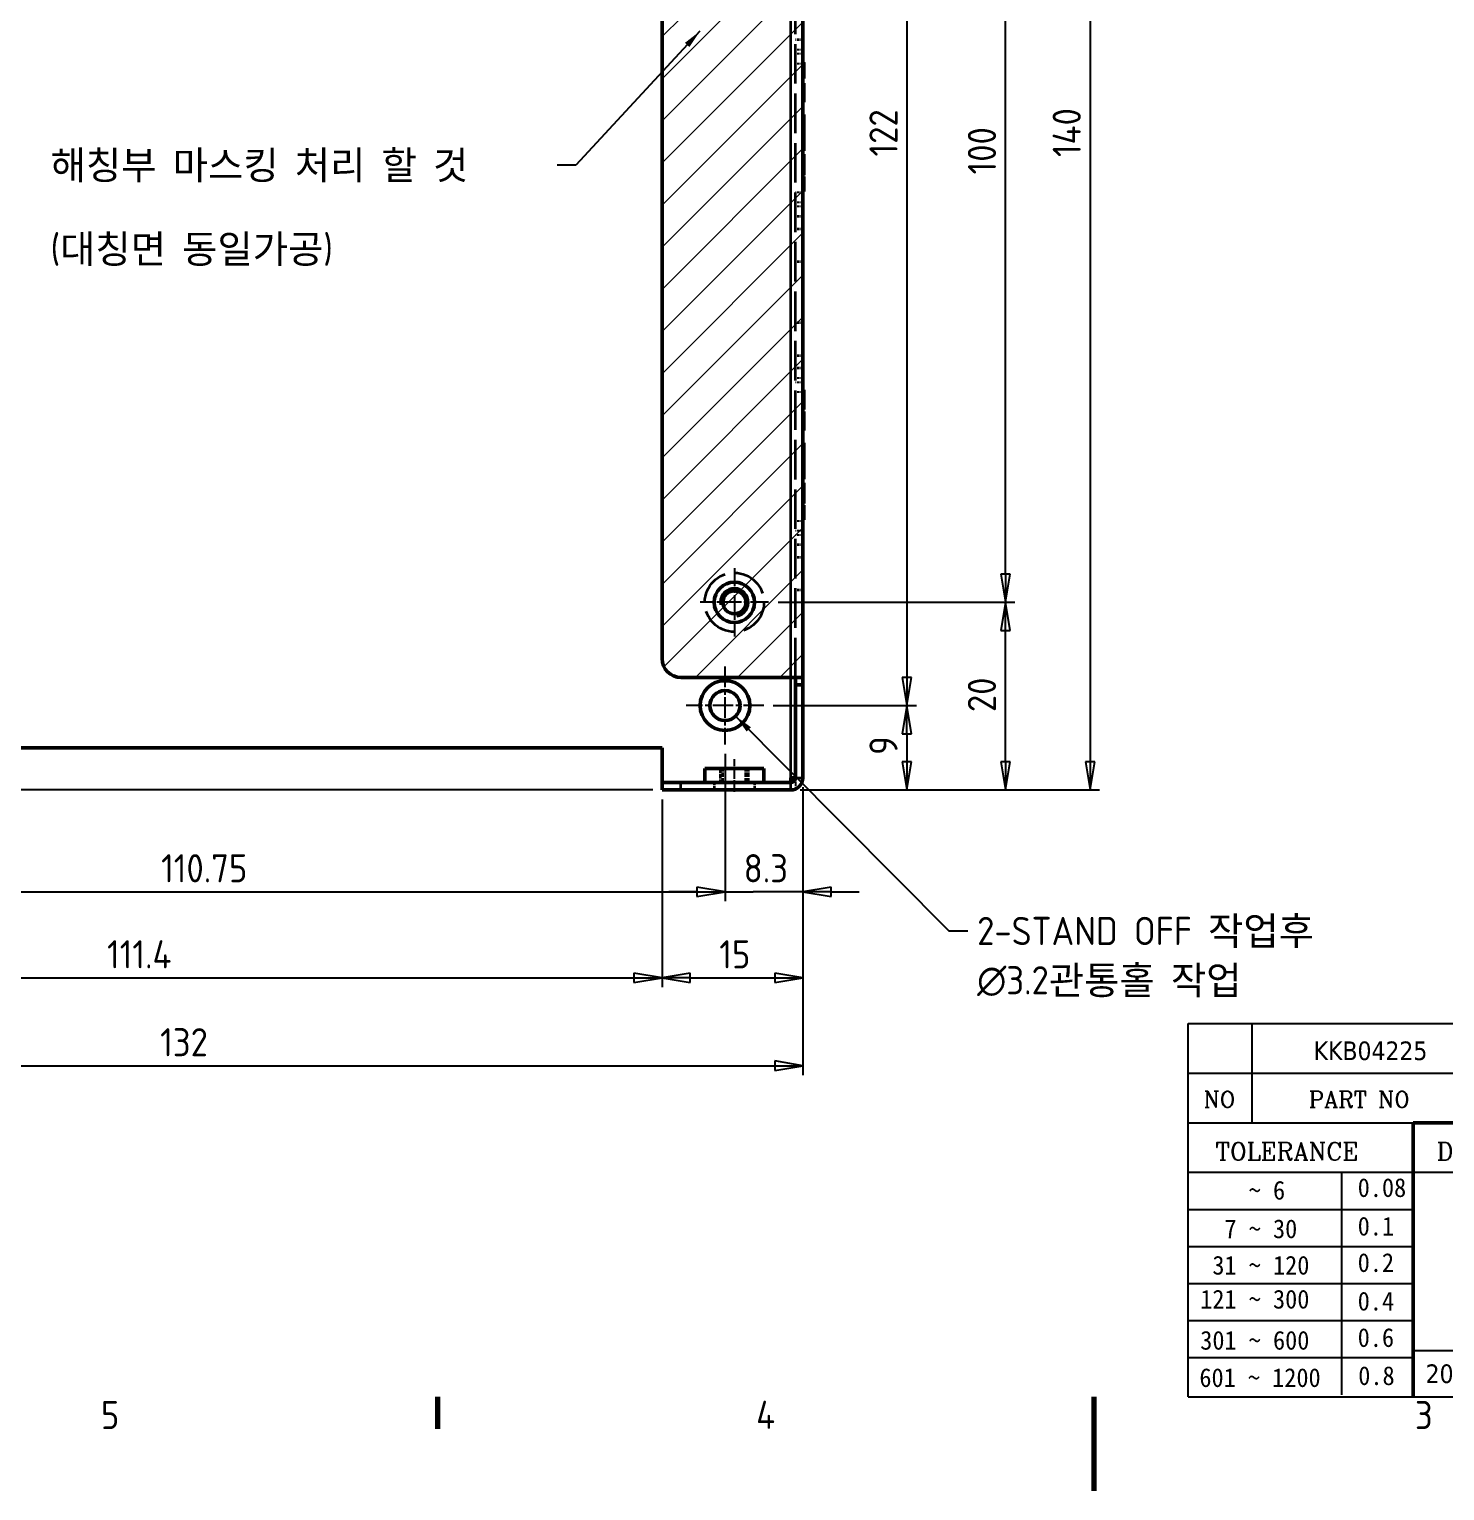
# Model space of a CAD drawing. Header units: millimetres. Extents: x 0 to 420, y 0 to 297.
# Drawn here: x 96.5 to 247.4, y 0 to 155.8 of the extents above; entities that cross this region are included whole.
import ezdxf
from ezdxf.enums import TextEntityAlignment as Align

# ---------------------------------------------------------------- set-up
doc = ezdxf.new("R2010")
doc.units = ezdxf.units.MM
doc.linetypes.add('CHAIN', pattern=[0.3543, 0.2362, -0.0295, 0.0591, -0.0295])
doc.linetypes.add('DASHED', pattern=[0.2067, 0.1654, -0.0413])
doc.layers.get('0').update_dxf_attribs({"lineweight": 25})
for name, color, linetype, lineweight in [('가려진 것(ISO)', 5, 'DASHED', 35), ('가려진 좁은 것(ISO)', 5, 'DASHED', 25), ('가시적인 것(ISO)', 7, 'Continuous', 50), ('가시적인 좁은 것(ISO)', 1, 'Continuous', 35), ('경계(ISO)', 7, 'Continuous', 70), ('기호(ISO)', 7, 'Continuous', 25), ('제목(ISO)', 5, 'Continuous', 50), ('중심 표식(ISO)', 1, 'Continuous', 25), ('중심선(ISO)', 1, 'Continuous', 25), ('치수(ISO)', 7, 'Continuous', 25), ('해치(ISO)', 1, 'Continuous', 18)]:
    doc.layers.add(name, color=color, linetype=linetype, lineweight=lineweight)
doc.styles.add('HAN_291', font='')
doc.styles.add('ISO ProportionalPSTEK', font='isocp.shx')
doc.styles.add('RC_284', font='ROMANC.shx')
doc.styles.add('RC_287', font='ROMANC.shx')
doc.styles.add('텍스트 스타일359', font='tahoma.ttf')
doc.styles.get('HAN_291').set_extended_font_data('GulimChe')
doc.dimstyles.new('PSTEK', dxfattribs={"dimtxt": 3, "dimasz": 3, "dimexe": 1, "dimexo": 1, "dimgap": 1, "dimtad": 1, "dimrnd": 1e-08, "dimdsep": 46, "dimtxsty": 'ISO ProportionalPSTEK', "dimblk": 'Filled-1', "dimcen": 0.09, "dimdle": 10, "dimclrd": 3, "dimclre": 3, "dimclrt": 1, "dimadec": 1, "dimazin": 2, "dimtfac": 1, "dimtmove": 0, "dimatfit": 3, "dimfxl": 0, "dimtolj": 1, "dimlwd": -1, "dimlwe": -1, "dimarcsym": 0})
doc.dimstyles.new('PSTEK$7', dxfattribs={"dimtxt": 3, "dimasz": 2, "dimexe": 1, "dimexo": 1, "dimgap": 1, "dimtad": 1, "dimrnd": 1e-08, "dimdsep": 46, "dimtxsty": 'ISO ProportionalPSTEK', "dimblk": 'Filled-1', "dimcen": 0.09, "dimdle": 10, "dimclrd": 3, "dimclre": 3, "dimclrt": 1, "dimadec": 1, "dimazin": 2, "dimtfac": 1, "dimtmove": 0, "dimatfit": 3, "dimfxl": 0, "dimtolj": 1, "dimlwd": -1, "dimlwe": -1, "dimarcsym": 0})

# ---------------------------------------------------------------- blocks, each defined once
blk = doc.blocks.new('경계 Default Border')
at = {"layer": '경계(ISO)'}
blk.add_line((140, 10), (140, 6.6), dxfattribs=at)
at = {"layer": '경계(ISO)', "flags": 128}
blk.add_lwpolyline([(210, 0), (210, 10)], dxfattribs=at)
at = {"layer": '경계(ISO)', "color": 1, "char_height": 3, "attachment_point": 7, "style": 'ISO ProportionalPSTEK'}
for s, insert in [('5', (104.14, 6.57)), ('4', (173.97, 6.6)), ('3', (244.17, 6.57))]:
    blk.add_mtext(s, dxfattribs=dict(at, insert=insert))
blk = doc.blocks.new('제목 블록 PSTEK')
at = {"color": 180}
for p, q in [((182.48, 11.79), (182.48, 51.57)), ((182.48, 51.57), (372.48, 51.57)), ((189.27, 51.57), (189.27, 41.01)), ((182.48, 46.29), (372.48, 46.29)), ((182.48, 41.01), (206.45, 41.01)), ((182.48, 35.73), (206.45, 35.73)), ((198.86, 12.03), (198.86, 35.73)), ((206.45, 35.73), (372.48, 35.73)), ((182.48, 31.78), (206.45, 31.78)), ((182.48, 27.83), (206.45, 27.83)), ((182.48, 23.88), (206.45, 23.88)), ((182.48, 19.93), (206.45, 19.93)), ((182.48, 15.98), (206.45, 15.98)), ((206.45, 16.74), (255.92, 16.74)), ((182.48, 11.79), (372.48, 11.79))]:
    blk.add_line(p, q, dxfattribs=at)
at = {"color": 7, "linetype": 'Continuous', "lineweight": 25}
blk.add_line((182.48, 46.28), (231.73, 46.28), dxfattribs=at)
at = {"color": 7, "lineweight": 50}
for p, q in [((206.45, 11.79), (206.45, 41.01)), ((206.45, 41.01), (372.48, 41.01))]:
    blk.add_line(p, q, dxfattribs=at)
at = {"color": 7}
for s, height, style, p in [('NO', 1.742, 'RC_284', (184.14, 42.62)), ('PART NO', 1.742, 'RC_284', (195.34, 42.62)), (' TOLERANCE', 1.9, 'RC_287', (184.09, 37.01)), ('DRAWN', 1.9, 'RC_287', (208.98, 37.01)), ('    ~ 6', 2, 'HAN_291', (183.77, 32.82)), ('0.08', 2, 'HAN_291', (200.55, 33.1)), ('  7 ~ 30', 2, 'HAN_291', (183.77, 28.71)), ('0.1', 2, 'HAN_291', (200.55, 28.99)), (' 31 ~ 120', 2, 'HAN_291', (183.77, 24.83)), ('0.2', 2, 'HAN_291', (200.55, 25.11)), ('121 ~ 300', 2, 'HAN_291', (183.77, 21.21)), ('0.4', 2, 'HAN_291', (200.55, 21)), ('301 ~ 600', 2, 'HAN_291', (183.77, 16.83)), ('0.6', 2, 'HAN_291', (200.55, 17.12)), ('601 ~ 1200', 2, 'HAN_291', (183.68, 12.85)), ('0.8', 2, 'HAN_291', (200.61, 13.06))]:
    blk.add_text(s, height=height, dxfattribs=dict(at, style=style)).set_placement(p)
at = {"layer": '제목(ISO)', "color": 7, "style": '텍스트 스타일359'}
for tag, p in [('부품_번호_001', (195.86, 47.69)), ('설명_001', (230.44, 47.93)), ('재질_001', (290.64, 47.93)), ("3._Q'TY_001", (312.71, 47.93)), ('질량\\P3;_001', (350.35, 48.17)), ('제목_001', (335.58, 32.13)), ('부품_번호_001', (334.52, 26.81)), ('설계자_001', (210.72, 25.24)), ('시트_크기_001', (260.82, 14.85)), ('프로젝트_001', (278.65, 14.85)), ('작성_날짜_001', (207.79, 13.27))]:
    blk.add_attdef(tag, p, '', height=1.98, dxfattribs=at)
for tag, p in [('4._COLOR', (327.68, 48.93)), ('1._MODEL_NAME', (341.23, 38.37)), ('점검자', (231.18, 26.23)), ('엔지니어링_승인자', (247.67, 26.23)), ('점검_날짜', (231.18, 14.27)), ('엔지니어링_승인_날짜', (247.67, 14.27))]:
    blk.add_attdef(tag, text='', height=1.98, dxfattribs=at).set_placement(p, align=Align.MIDDLE_CENTER)
blk = doc.blocks.new('Filled-1')
at = {"color": 0}
for p, q in [((0, 0), (-1, 0.167)), ((-1, 0.167), (-1, -0.167)), ((-1, 0), (0, 0)), ((-1, -0.167), (0, 0))]:
    blk.add_line(p, q, dxfattribs=at)
at = {"color": 0, "flags": 128}
blk.add_lwpolyline([(-1, -0.167), (0, 0)], dxfattribs=at)
at = {"color": 0}
blk.add_solid([(-1, -0.167), (0, 0), (-1, 0.167), (-1, -0.167)], dxfattribs=at)
blk = doc.blocks.new('*D14')
at = {"layer": 'Defpoints', "color": 0}
for p in [(175.3, 94.68), (200.53, 94.68), (177.65, 74.68)]:
    blk.add_point(p, dxfattribs=at)
at = {"layer": '치수(ISO)', "color": 3}
for p, q in [((176.3, 94.68), (201.53, 94.68)), ((200.53, 77.68), (200.53, 91.68)), ((178.65, 74.68), (201.53, 74.68))]:
    blk.add_line(p, q, dxfattribs=at)
at = {"layer": '치수(ISO)', "color": 3, "xscale": 3, "yscale": 3, "zscale": 3}
for p, rotation in [((200.53, 94.68), 90), ((200.53, 74.68), 270)]:
    blk.add_blockref('Filled-1', p, dxfattribs=dict(at, rotation=rotation))
at = {"layer": '치수(ISO)', "color": 1, "insert": (196.53, 82.98), "char_height": 3, "attachment_point": 1, "rotation": 90, "style": 'ISO ProportionalPSTEK'}
blk.add_mtext('\\A1;20', dxfattribs=at)
blk = doc.blocks.new('*D16')
at = {"layer": 'Defpoints', "color": 0}
for p in [(171.65, 194.68), (200.53, 194.68), (175.3, 94.68)]:
    blk.add_point(p, dxfattribs=at)
at = {"layer": '치수(ISO)', "color": 3}
for p, q in [((172.65, 194.68), (201.53, 194.68)), ((200.53, 97.68), (200.53, 191.68)), ((176.3, 94.68), (201.53, 94.68))]:
    blk.add_line(p, q, dxfattribs=at)
at = {"layer": '치수(ISO)', "color": 3, "xscale": 3, "yscale": 3, "zscale": 3}
for p, rotation in [((200.53, 194.68), 90), ((200.53, 94.68), 270)]:
    blk.add_blockref('Filled-1', p, dxfattribs=dict(at, rotation=rotation))
at = {"layer": '치수(ISO)', "color": 1, "insert": (196.53, 140.28), "char_height": 3, "attachment_point": 1, "rotation": 90, "style": 'ISO ProportionalPSTEK'}
blk.add_mtext('\\A1;100', dxfattribs=at)
blk = doc.blocks.new('*D38')
at = {"layer": 'Defpoints', "color": 0}
for p in [(59.9, 80.95), (170.65, 79.53), (170.65, 63.84)]:
    blk.add_point(p, dxfattribs=at)
at = {"layer": '치수(ISO)', "color": 3}
for p, q in [((59.9, 79.95), (59.9, 62.84)), ((170.65, 78.53), (170.65, 62.84)), ((62.9, 63.84), (167.65, 63.84))]:
    blk.add_line(p, q, dxfattribs=at)
at = {"layer": '치수(ISO)', "color": 3, "xscale": 3, "yscale": 3, "zscale": 3, "rotation": 180}
blk.add_blockref('Filled-1', (59.9, 63.84), dxfattribs=at)
at = {"layer": '치수(ISO)', "color": 3, "xscale": 3, "yscale": 3, "zscale": 3}
blk.add_blockref('Filled-1', (170.65, 63.84), dxfattribs=at)
at = {"layer": '치수(ISO)', "color": 1, "insert": (110.56, 67.84), "char_height": 3, "attachment_point": 1, "style": 'ISO ProportionalPSTEK'}
blk.add_mtext('\\A1;110.75', dxfattribs=at)
blk = doc.blocks.new('*D39')
at = {"layer": 'Defpoints', "color": 0}
for p in [(170.65, 79.53), (178.95, 75.98), (170.65, 63.84)]:
    blk.add_point(p, dxfattribs=at)
at = {"layer": '치수(ISO)', "color": 3}
for p, q in [((170.65, 78.53), (170.65, 62.84)), ((178.95, 74.98), (178.95, 62.84)), ((167.65, 63.84), (164.65, 63.84)), ((170.65, 63.84), (173.65, 63.84)), ((175.95, 63.84), (173.65, 63.84)), ((178.95, 63.84), (175.95, 63.84)), ((181.95, 63.84), (184.95, 63.84))]:
    blk.add_line(p, q, dxfattribs=at)
at = {"layer": '치수(ISO)', "color": 3, "xscale": 3, "yscale": 3, "zscale": 3}
blk.add_blockref('Filled-1', (170.65, 63.84), dxfattribs=at)
at = {"layer": '치수(ISO)', "color": 3, "xscale": 3, "yscale": 3, "zscale": 3, "rotation": 180}
blk.add_blockref('Filled-1', (178.95, 63.84), dxfattribs=at)
at = {"layer": '치수(ISO)', "color": 1, "insert": (172.64, 67.84), "char_height": 3, "attachment_point": 1, "style": 'ISO ProportionalPSTEK'}
blk.add_mtext('\\A1;8.3', dxfattribs=at)
blk = doc.blocks.new('*D40')
at = {"layer": 'Defpoints', "color": 0}
for p in [(174.8, 83.68), (177.65, 74.68), (190.04, 74.68)]:
    blk.add_point(p, dxfattribs=at)
at = {"layer": '치수(ISO)', "color": 3}
for p, q in [((175.8, 83.68), (191.04, 83.68)), ((190.04, 80.68), (190.04, 77.68)), ((178.65, 74.68), (191.04, 74.68))]:
    blk.add_line(p, q, dxfattribs=at)
at = {"layer": '치수(ISO)', "color": 3, "xscale": 3, "yscale": 3, "zscale": 3}
for p, rotation in [((190.04, 83.68), 90), ((190.04, 74.68), 270)]:
    blk.add_blockref('Filled-1', p, dxfattribs=dict(at, rotation=rotation))
at = {"layer": '치수(ISO)', "color": 1, "insert": (186.04, 78.42), "char_height": 3, "attachment_point": 1, "rotation": 90, "style": 'ISO ProportionalPSTEK'}
blk.add_mtext('\\A1;9', dxfattribs=at)
blk = doc.blocks.new('*D41')
at = {"layer": 'Defpoints', "color": 0}
for p in [(174.8, 205.68), (174.8, 83.68), (190.04, 83.68)]:
    blk.add_point(p, dxfattribs=at)
at = {"layer": '치수(ISO)', "color": 3}
for p, q in [((175.8, 205.68), (191.04, 205.68)), ((190.04, 202.68), (190.04, 86.68)), ((175.8, 83.68), (191.04, 83.68))]:
    blk.add_line(p, q, dxfattribs=at)
at = {"layer": '치수(ISO)', "color": 3, "xscale": 3, "yscale": 3, "zscale": 3}
for p, rotation in [((190.04, 205.68), 90), ((190.04, 83.68), 270)]:
    blk.add_blockref('Filled-1', p, dxfattribs=dict(at, rotation=rotation))
at = {"layer": '치수(ISO)', "color": 1, "insert": (186.04, 142.19), "char_height": 3, "attachment_point": 1, "rotation": 90, "style": 'ISO ProportionalPSTEK'}
blk.add_mtext('\\A1;122', dxfattribs=at)
blk = doc.blocks.new('*D43')
at = {"layer": 'Defpoints', "color": 0}
for p in [(52.55, 80.93), (163.95, 74.68), (163.95, 54.67)]:
    blk.add_point(p, dxfattribs=at)
at = {"layer": '치수(ISO)', "color": 3}
for p, q in [((52.55, 79.93), (52.55, 53.67)), ((163.95, 73.68), (163.95, 53.67)), ((55.55, 54.67), (160.95, 54.67))]:
    blk.add_line(p, q, dxfattribs=at)
at = {"layer": '치수(ISO)', "color": 3, "xscale": 3, "yscale": 3, "zscale": 3, "rotation": 180}
blk.add_blockref('Filled-1', (52.55, 54.67), dxfattribs=at)
at = {"layer": '치수(ISO)', "color": 3, "xscale": 3, "yscale": 3, "zscale": 3}
blk.add_blockref('Filled-1', (163.95, 54.67), dxfattribs=at)
at = {"layer": '치수(ISO)', "color": 1, "insert": (104.8, 58.67), "char_height": 3, "attachment_point": 1, "style": 'ISO ProportionalPSTEK'}
blk.add_mtext('\\A1;111.4', dxfattribs=at)
blk = doc.blocks.new('*D44')
at = {"layer": 'Defpoints', "color": 0}
for p in [(178.95, 75.98), (163.95, 74.68), (178.95, 54.67)]:
    blk.add_point(p, dxfattribs=at)
at = {"layer": '치수(ISO)', "color": 3}
for p, q in [((178.95, 74.98), (178.95, 53.67)), ((163.95, 73.68), (163.95, 53.67)), ((166.95, 54.67), (175.95, 54.67))]:
    blk.add_line(p, q, dxfattribs=at)
at = {"layer": '치수(ISO)', "color": 3, "xscale": 3, "yscale": 3, "zscale": 3, "rotation": 180}
blk.add_blockref('Filled-1', (163.95, 54.67), dxfattribs=at)
at = {"layer": '치수(ISO)', "color": 3, "xscale": 3, "yscale": 3, "zscale": 3}
blk.add_blockref('Filled-1', (178.95, 54.67), dxfattribs=at)
at = {"layer": '치수(ISO)', "color": 1, "insert": (170.04, 58.67), "char_height": 3, "attachment_point": 1, "style": 'ISO ProportionalPSTEK'}
blk.add_mtext('\\A1;15', dxfattribs=at)
blk = doc.blocks.new('*D45')
at = {"layer": 'Defpoints', "color": 0}
for p in [(41.06, 79.18), (48.95, 79.18), (163.95, 74.68)]:
    blk.add_point(p, dxfattribs=at)
at = {"layer": '치수(ISO)', "color": 3}
for p, q in [((41.06, 82.18), (41.06, 85.18)), ((47.95, 79.18), (40.06, 79.18)), ((41.06, 79.18), (41.06, 74.68)), ((162.95, 74.68), (40.06, 74.68)), ((41.06, 71.68), (41.06, 62.06))]:
    blk.add_line(p, q, dxfattribs=at)
at = {"layer": '치수(ISO)', "color": 3, "xscale": 3, "yscale": 3, "zscale": 3}
for p, rotation in [((41.06, 79.18), 270), ((41.06, 74.68), 90)]:
    blk.add_blockref('Filled-1', p, dxfattribs=dict(at, rotation=rotation))
at = {"layer": '치수(ISO)', "color": 1, "insert": (37.06, 63.06), "char_height": 3, "attachment_point": 1, "rotation": 90, "style": 'ISO ProportionalPSTEK'}
blk.add_mtext('\\A1;4.5', dxfattribs=at)
blk = doc.blocks.new('*D46')
at = {"layer": 'Defpoints', "color": 0}
for p in [(177.65, 214.68), (177.65, 74.68), (209.57, 74.68)]:
    blk.add_point(p, dxfattribs=at)
at = {"layer": '치수(ISO)', "color": 3}
for p, q in [((178.65, 214.68), (210.57, 214.68)), ((209.57, 211.68), (209.57, 77.68)), ((178.65, 74.68), (210.57, 74.68))]:
    blk.add_line(p, q, dxfattribs=at)
at = {"layer": '치수(ISO)', "color": 3, "xscale": 3, "yscale": 3, "zscale": 3}
for p, rotation in [((209.57, 214.68), 90), ((209.57, 74.68), 270)]:
    blk.add_blockref('Filled-1', p, dxfattribs=dict(at, rotation=rotation))
at = {"layer": '치수(ISO)', "color": 1, "insert": (205.57, 142.13), "char_height": 3, "attachment_point": 1, "rotation": 90, "style": 'ISO ProportionalPSTEK'}
blk.add_mtext('\\A1;140', dxfattribs=at)
blk = doc.blocks.new('*D47')
at = {"layer": 'Defpoints', "color": 0}
for p in [(46.95, 81.18), (178.95, 75.98), (178.95, 45.3)]:
    blk.add_point(p, dxfattribs=at)
at = {"layer": '치수(ISO)', "color": 3}
for p, q in [((46.95, 80.18), (46.95, 44.3)), ((178.95, 74.98), (178.95, 44.3)), ((49.95, 45.3), (175.95, 45.3))]:
    blk.add_line(p, q, dxfattribs=at)
at = {"layer": '치수(ISO)', "color": 3, "xscale": 3, "yscale": 3, "zscale": 3, "rotation": 180}
blk.add_blockref('Filled-1', (46.95, 45.3), dxfattribs=at)
at = {"layer": '치수(ISO)', "color": 3, "xscale": 3, "yscale": 3, "zscale": 3}
blk.add_blockref('Filled-1', (178.95, 45.3), dxfattribs=at)
at = {"layer": '치수(ISO)', "color": 1, "insert": (110.46, 49.3), "char_height": 3, "attachment_point": 1, "style": 'ISO ProportionalPSTEK'}
blk.add_mtext('\\A1;132', dxfattribs=at)

msp = doc.modelspace()

# ---------------------------------------------------------------- hatches: boundary and pattern name
at = {"layer": '해치(ISO)'}
h = msp.add_hatch(dxfattribs=at)
h.set_pattern_fill('ANSI31', color=1, scale=25.4, style=0)
h.set_pattern_definition([(45, (0, 0), (-2.245064, 2.245064), [])])
edge = h.paths.add_edge_path()
edge.add_line((165.949, 202.681), (178.949, 202.681))
edge.add_line((178.949, 202.681), (178.949, 86.681))
edge.add_line((178.949, 86.681), (165.949, 86.681))
edge.add_arc((165.949, 88.681), 2, 180, 270, ccw=False)
edge.add_line((163.949, 88.681), (163.949, 200.681))
edge.add_arc((165.949, 200.681), 2, 90, 180, ccw=False)

# ---------------------------------------------------------------- linework, layer by layer
at = {"layer": '가려진 것(ISO)', "ltscale": 25.509083}
msp.add_line((178.149, 86.681), (178.149, 202.681), dxfattribs=at)
at = {"layer": '가려진 것(ISO)', "ltscale": 1.523657}
for p, q in [((178.949, 154.618), (178.149, 154.618)), ((178.949, 135.805), (178.149, 135.805)), ((178.949, 134.461), (178.149, 134.461)), ((178.949, 130.961), (178.149, 130.961)), ((178.949, 124.461), (178.149, 124.461)), ((178.949, 120.961), (178.149, 120.961)), ((178.949, 119.618), (178.149, 119.618)), ((178.949, 100.805), (178.149, 100.805)), ((178.949, 99.461), (178.149, 99.461)), ((178.949, 95.961), (178.149, 95.961)), ((169.499, 75.481), (169.499, 74.681)), ((173.799, 75.481), (173.799, 74.681))]:
    msp.add_line(p, q, dxfattribs=at)
at = {"layer": '가려진 것(ISO)', "ltscale": 0.19037}
for p, q in [((178.949, 151.86), (179.049, 151.86)), ((178.949, 151.743), (179.049, 151.743)), ((178.949, 151.738), (179.049, 151.738)), ((178.949, 151.68), (179.049, 151.68)), ((178.949, 151.615), (179.049, 151.615)), ((178.949, 150.843), (179.049, 150.843)), ((178.949, 149.824), (179.049, 149.824)), ((178.949, 149.587), (179.049, 149.587)), ((178.949, 149.528), (179.049, 149.528)), ((178.949, 149.376), (179.049, 149.376)), ((178.949, 149.317), (179.049, 149.317)), ((178.949, 149.161), (179.049, 149.161)), ((178.949, 149.141), (179.049, 149.141)), ((178.949, 149.101), (179.049, 149.101)), ((178.949, 148.924), (179.049, 148.924)), ((178.949, 148.912), (179.049, 148.912)), ((178.949, 148.854), (179.049, 148.854)), ((178.949, 148.698), (179.049, 148.698)), ((178.949, 148.643), (179.049, 148.643)), ((178.949, 148.637), (179.049, 148.637)), ((178.949, 148.485), (179.049, 148.485)), ((178.949, 148.467), (179.049, 148.467)), ((178.949, 148.426), (179.049, 148.426)), ((178.949, 148.25), (179.049, 148.25)), ((178.949, 145.843), (179.049, 145.843)), ((178.949, 145.511), (179.049, 145.511)), ((178.949, 144.729), (179.049, 144.729)), ((178.949, 144.297), (179.049, 144.297)), ((178.949, 144.012), (179.049, 144.012)), ((178.949, 143.87), (179.049, 143.87)), ((178.949, 143.839), (179.049, 143.839)), ((178.949, 143.507), (179.049, 143.507)), ((178.949, 143.126), (179.049, 143.126)), ((178.949, 142.083), (179.049, 142.083)), ((178.949, 140.565), (179.049, 140.565)), ((178.949, 139.698), (179.049, 139.698)), ((178.949, 139.557), (179.049, 139.557)), ((178.949, 138.797), (179.049, 138.797)), ((178.949, 116.986), (179.049, 116.986)), ((178.949, 116.759), (179.049, 116.759)), ((178.949, 116.668), (179.049, 116.668)), ((178.949, 116.281), (179.049, 116.281)), ((178.949, 115.896), (179.049, 115.896)), ((178.949, 115.804), (179.049, 115.804)), ((178.949, 115.578), (179.049, 115.578)), ((178.949, 114.824), (179.049, 114.824)), ((178.949, 114.587), (179.049, 114.587)), ((178.949, 114.528), (179.049, 114.528)), ((178.949, 114.376), (179.049, 114.376)), ((178.949, 114.317), (179.049, 114.317)), ((178.949, 114.161), (179.049, 114.161)), ((178.949, 114.141), (179.049, 114.141)), ((178.949, 114.101), (179.049, 114.101)), ((178.949, 113.924), (179.049, 113.924)), ((178.949, 113.912), (179.049, 113.912)), ((178.949, 113.854), (179.049, 113.854)), ((178.949, 113.698), (179.049, 113.698)), ((178.949, 113.643), (179.049, 113.643)), ((178.949, 113.637), (179.049, 113.637)), ((178.949, 113.485), (179.049, 113.485)), ((178.949, 113.467), (179.049, 113.467)), ((178.949, 113.426), (179.049, 113.426)), ((178.949, 113.25), (179.049, 113.25)), ((178.949, 110.843), (179.049, 110.843)), ((178.949, 110.511), (179.049, 110.511)), ((178.949, 109.729), (179.049, 109.729)), ((178.949, 109.297), (179.049, 109.297)), ((178.949, 109.012), (179.049, 109.012)), ((178.949, 108.87), (179.049, 108.87)), ((178.949, 108.839), (179.049, 108.839)), ((178.949, 108.507), (179.049, 108.507)), ((178.949, 108.126), (179.049, 108.126)), ((178.949, 107.083), (179.049, 107.083)), ((178.949, 105.565), (179.049, 105.565)), ((178.949, 104.698), (179.049, 104.698)), ((178.949, 104.557), (179.049, 104.557)), ((178.949, 103.797), (179.049, 103.797))]:
    msp.add_line(p, q, dxfattribs=at)
at = {"layer": '가려진 것(ISO)', "ltscale": 2.856945}
for p, q in [((170.149, 76.981), (170.149, 75.481)), ((170.42, 75.481), (170.42, 76.981)), ((172.879, 75.481), (172.879, 76.981)), ((173.149, 75.481), (173.149, 76.981))]:
    msp.add_line(p, q, dxfattribs=at)
at = {"layer": '가려진 것(ISO)', "ltscale": 23.938116}
msp.add_circle((171.649, 94.681), 3.15, dxfattribs=at)
at = {"layer": '가려진 좁은 것(ISO)', "ltscale": 1.523657}
for p, q in [((178.949, 154.607), (178.149, 154.607)), ((178.949, 153.572), (178.149, 153.572)), ((178.949, 153.118), (178.149, 153.118)), ((178.949, 152.083), (178.149, 152.083)), ((178.949, 138.34), (178.149, 138.34)), ((178.949, 137.305), (178.149, 137.305)), ((178.949, 136.851), (178.149, 136.851)), ((178.949, 135.816), (178.149, 135.816)), ((178.949, 119.607), (178.149, 119.607)), ((178.949, 118.572), (178.149, 118.572)), ((178.949, 118.118), (178.149, 118.118)), ((178.949, 117.083), (178.149, 117.083)), ((178.949, 103.34), (178.149, 103.34)), ((178.949, 102.305), (178.149, 102.305)), ((178.949, 101.851), (178.149, 101.851)), ((178.949, 100.816), (178.149, 100.816))]:
    msp.add_line(p, q, dxfattribs=at)
at = {"layer": '가려진 좁은 것(ISO)', "ltscale": 0.19037}
for p, q in [((178.949, 151.947), (179.049, 151.947)), ((178.949, 151.657), (179.049, 151.657)), ((178.949, 151.603), (179.049, 151.603)), ((178.949, 151.228), (179.049, 151.228)), ((178.949, 151.22), (179.049, 151.22)), ((178.949, 151.161), (179.049, 151.161)), ((178.949, 151.112), (179.049, 151.112)), ((178.949, 143.854), (179.049, 143.854)), ((178.949, 143.456), (179.049, 143.456)), ((178.949, 143.418), (179.049, 143.418)), ((178.949, 141.878), (179.049, 141.878)), ((178.949, 141.325), (179.049, 141.325)), ((178.949, 140.77), (179.049, 140.77)), ((178.949, 140.517), (179.049, 140.517)), ((178.949, 139.826), (179.049, 139.826)), ((178.949, 139.518), (179.049, 139.518)), ((178.949, 139.078), (179.049, 139.078)), ((178.949, 139.072), (179.049, 139.072)), ((178.949, 139.024), (179.049, 139.024)), ((178.949, 108.854), (179.049, 108.854)), ((178.949, 108.456), (179.049, 108.456)), ((178.949, 108.418), (179.049, 108.418)), ((178.949, 106.878), (179.049, 106.878)), ((178.949, 106.325), (179.049, 106.325)), ((178.949, 105.77), (179.049, 105.77)), ((178.949, 105.517), (179.049, 105.517)), ((178.949, 104.826), (179.049, 104.826)), ((178.949, 104.518), (179.049, 104.518)), ((178.949, 104.078), (179.049, 104.078)), ((178.949, 104.072), (179.049, 104.072)), ((178.949, 104.024), (179.049, 104.024))]:
    msp.add_line(p, q, dxfattribs=at)
at = {"layer": '가려진 좁은 것(ISO)', "ltscale": 2.285536}
msp.add_line((178.149, 75.981), (178.149, 74.781), dxfattribs=at)
at = {"layer": '가시적인 것(ISO)'}
for p, q in [((178.949, 202.681), (178.949, 86.681)), ((163.949, 88.681), (163.949, 200.681)), ((178.949, 152.206), (179.049, 152.206)), ((178.949, 152.089), (179.049, 152.089)), ((178.949, 151.83), (179.049, 151.83)), ((179.049, 151.173), (179.049, 150.511)), ((178.949, 150.511), (179.049, 150.511)), ((178.949, 150.02), (179.049, 150.02)), ((178.949, 149.763), (179.049, 149.763)), ((178.949, 149.546), (179.049, 149.546)), ((179.049, 150.02), (179.049, 149.763)), ((179.049, 149.763), (179.049, 149.546)), ((179.049, 149.546), (179.049, 149.37)), ((178.949, 149.37), (179.049, 149.37)), ((178.949, 149.089), (179.049, 149.089)), ((178.949, 148.872), (179.049, 148.872)), ((178.949, 148.696), (179.049, 148.696)), ((178.949, 148.189), (179.049, 148.189)), ((178.949, 147.993), (179.049, 147.993)), ((179.049, 149.37), (179.049, 149.089)), ((179.049, 149.089), (179.049, 148.872)), ((179.049, 148.872), (179.049, 148.696)), ((179.049, 148.696), (179.049, 148.189)), ((179.049, 148.189), (179.049, 147.993)), ((178.949, 146.682), (179.049, 146.682)), ((179.049, 146.682), (179.049, 144.672)), ((178.949, 144.672), (179.049, 144.672)), ((178.949, 144.358), (179.049, 144.358)), ((179.049, 144.672), (179.049, 144.358)), ((179.049, 143.438), (179.049, 142.794)), ((178.949, 142.794), (179.049, 142.794)), ((178.949, 142.429), (179.049, 142.429)), ((178.949, 142.129), (179.049, 142.129)), ((178.949, 140.519), (179.049, 140.519)), ((178.949, 140.219), (179.049, 140.219)), ((178.949, 140.045), (179.049, 140.045)), ((179.049, 139.093), (179.049, 138.465)), ((178.949, 138.465), (179.049, 138.465)), ((178.949, 117.336), (179.049, 117.336)), ((179.049, 117.336), (179.049, 116.493)), ((178.949, 116.493), (179.049, 116.493)), ((178.949, 116.084), (179.049, 116.084)), ((179.049, 116.493), (179.049, 116.084)), ((179.049, 116.084), (179.049, 115.241)), ((178.949, 115.241), (179.049, 115.241)), ((178.949, 115.02), (179.049, 115.02)), ((178.949, 114.763), (179.049, 114.763)), ((178.949, 114.546), (179.049, 114.546)), ((178.949, 114.37), (179.049, 114.37)), ((178.949, 114.089), (179.049, 114.089)), ((178.949, 113.872), (179.049, 113.872)), ((179.049, 115.02), (179.049, 114.763)), ((179.049, 114.763), (179.049, 114.546)), ((179.049, 114.546), (179.049, 114.37)), ((179.049, 114.37), (179.049, 114.089)), ((179.049, 114.089), (179.049, 113.872)), ((179.049, 113.872), (179.049, 113.696)), ((178.949, 113.696), (179.049, 113.696)), ((178.949, 113.189), (179.049, 113.189)), ((178.949, 112.993), (179.049, 112.993)), ((179.049, 113.696), (179.049, 113.189)), ((179.049, 113.189), (179.049, 112.993)), ((178.949, 111.682), (179.049, 111.682)), ((179.049, 111.682), (179.049, 109.672)), ((178.949, 109.672), (179.049, 109.672)), ((178.949, 109.358), (179.049, 109.358)), ((179.049, 109.672), (179.049, 109.358)), ((178.949, 107.794), (179.049, 107.794)), ((179.049, 108.438), (179.049, 107.794)), ((178.949, 107.429), (179.049, 107.429)), ((178.949, 107.129), (179.049, 107.129)), ((178.949, 105.519), (179.049, 105.519)), ((178.949, 105.219), (179.049, 105.219)), ((178.949, 105.045), (179.049, 105.045)), ((178.949, 103.465), (179.049, 103.465)), ((179.049, 104.093), (179.049, 103.465)), ((177.649, 86.681), (165.949, 86.681)), ((177.649, 86.681), (178.949, 86.681)), ((178.149, 85.881), (178.149, 86.681)), ((178.149, 75.981), (178.149, 85.881)), ((178.949, 85.881), (178.149, 85.881)), ((178.949, 86.681), (178.949, 85.881)), ((178.949, 75.981), (178.949, 85.881)), ((48.949, 79.181), (163.949, 79.181)), ((163.949, 79.181), (163.949, 75.481)), ((168.499, 76.981), (174.799, 76.981)), ((168.499, 75.481), (168.499, 76.981)), ((174.799, 75.481), (174.799, 76.981)), ((163.949, 75.481), (165.949, 75.481)), ((163.949, 75.481), (163.949, 74.681)), ((165.949, 75.481), (177.649, 75.481)), ((177.649, 75.481), (177.649, 75.981)), ((177.649, 75.981), (178.149, 75.981)), ((165.949, 74.681), (163.949, 74.681)), ((165.949, 74.681), (177.649, 74.681))]:
    msp.add_line(p, q, dxfattribs=at)
for centre, radius in [((171.649, 94.681), 2.15), ((171.649, 94.681), 1.23), ((170.649, 83.681), 2.65), ((170.649, 83.681), 1.6)]:
    msp.add_circle(centre, radius, dxfattribs=at)
for centre, radius, start, end in [((165.949, 88.681), 2, 180, 270), ((177.649, 75.981), 1.3, 270, 0), ((177.649, 75.981), 0.5, 270, 0)]:
    msp.add_arc(centre, radius, start, end, dxfattribs=at)
for points, knots in [([(179.049, 152.206), (179.049, 152.204), (179.049, 152.2), (179.049, 152.173), (179.049, 152.153), (179.049, 152.114), (179.049, 152.102), (179.049, 152.089)], [-0.0953087, -0.0953087, -0.0953087, -0.0953087, -0.072669307, -0.072669307, -0.051824062, -0.051824062, -0.044031445, -0.044031445, -0.044031445, -0.044031445]), ([(179.049, 152.089), (179.049, 152.085), (179.049, 152.08), (179.049, 152.032), (179.049, 151.998), (179.049, 151.938), (179.049, 151.886), (179.049, 151.83)], [-0.03646851, -0.03646851, -0.03646851, -0.03646851, -0.028152366, -0.028152366, -0.019178022, -0.019178022, 0, 0, 0, 0]), ([(179.049, 151.83), (179.049, 151.75), (179.049, 151.665), (179.049, 151.442), (179.049, 151.307), (179.049, 151.173)], [-0.067497833, -0.067497833, -0.067497833, -0.067497833, -0.040150398, -0.040150398, 0, 0, 0, 0]), ([(179.049, 144.358), (179.049, 144.355), (179.049, 144.351), (179.049, 144.319), (179.049, 144.297), (179.049, 144.206), (179.049, 144.146), (179.049, 144.074)], [-0.079299078, -0.079299078, -0.079299078, -0.079299078, -0.047901546, -0.047901546, -0.025528413, -0.025528413, 0, 0, 0, 0]), ([(179.049, 144.074), (179.049, 144.032), (179.049, 143.987), (179.049, 143.894), (179.049, 143.846), (179.049, 143.679), (179.049, 143.558), (179.049, 143.438)], [-0.066047158, -0.066047158, -0.066047158, -0.066047158, -0.050796343, -0.050796343, -0.036035686, -0.036035686, 0, 0, 0, 0]), ([(179.049, 142.429), (179.049, 142.41), (179.049, 142.381), (179.049, 142.281), (179.049, 142.217), (179.049, 142.129)], [-0.08490327, -0.08490327, -0.08490327, -0.08490327, -0.040449791, -0.040449791, 0, 0, 0, 0]), ([(179.049, 142.129), (179.049, 142.081), (179.049, 142.026), (179.049, 141.891), (179.049, 141.82), (179.049, 141.627), (179.049, 141.476), (179.049, 141.323)], [-0.076309318, -0.076309318, -0.076309318, -0.076309318, -0.062688339, -0.062688339, -0.045898513, -0.045898513, 0, 0, 0, 0]), ([(179.049, 141.323), (179.049, 141.233), (179.049, 141.144), (179.049, 140.974), (179.049, 140.895), (179.049, 140.704), (179.049, 140.604), (179.049, 140.519)], [-0.090462862, -0.090462862, -0.090462862, -0.090462862, -0.063719275, -0.063719275, -0.038575218, -0.038575218, 0, 0, 0, 0]), ([(179.049, 140.519), (179.049, 140.418), (179.049, 140.346), (179.049, 140.267), (179.049, 140.238), (179.049, 140.219)], [-0.22322496, -0.22322496, -0.22322496, -0.22322496, -0.08514492, -0.08514492, 0, 0, 0, 0]), ([(179.049, 140.045), (179.049, 140.042), (179.049, 140.037), (179.049, 140.004), (179.049, 139.982), (179.049, 139.886), (179.049, 139.823), (179.049, 139.747)], [-0.089403704, -0.089403704, -0.089403704, -0.089403704, -0.052450243, -0.052450243, -0.027498966, -0.027498966, 0, 0, 0, 0]), ([(179.049, 139.747), (179.049, 139.664), (179.049, 139.57), (179.049, 139.39), (179.049, 139.271), (179.049, 139.093)], [-0.11825267, -0.11825267, -0.11825267, -0.11825267, -0.05352903, -0.05352903, 0, 0, 0, 0]), ([(179.049, 109.358), (179.049, 109.355), (179.049, 109.351), (179.049, 109.319), (179.049, 109.297), (179.049, 109.206), (179.049, 109.146), (179.049, 109.074)], [-0.079299078, -0.079299078, -0.079299078, -0.079299078, -0.047901546, -0.047901546, -0.025528413, -0.025528413, 0, 0, 0, 0]), ([(179.049, 109.074), (179.049, 109.032), (179.049, 108.987), (179.049, 108.894), (179.049, 108.846), (179.049, 108.679), (179.049, 108.558), (179.049, 108.438)], [-0.066047158, -0.066047158, -0.066047158, -0.066047158, -0.050796343, -0.050796343, -0.036035686, -0.036035686, 0, 0, 0, 0]), ([(179.049, 107.429), (179.049, 107.41), (179.049, 107.381), (179.049, 107.281), (179.049, 107.217), (179.049, 107.129)], [-0.08490327, -0.08490327, -0.08490327, -0.08490327, -0.040449791, -0.040449791, 0, 0, 0, 0]), ([(179.049, 107.129), (179.049, 107.081), (179.049, 107.026), (179.049, 106.891), (179.049, 106.82), (179.049, 106.627), (179.049, 106.476), (179.049, 106.323)], [-0.076309318, -0.076309318, -0.076309318, -0.076309318, -0.062688339, -0.062688339, -0.045898513, -0.045898513, 0, 0, 0, 0]), ([(179.049, 106.323), (179.049, 106.233), (179.049, 106.144), (179.049, 105.974), (179.049, 105.895), (179.049, 105.704), (179.049, 105.604), (179.049, 105.519)], [-0.090462862, -0.090462862, -0.090462862, -0.090462862, -0.063719275, -0.063719275, -0.038575218, -0.038575218, 0, 0, 0, 0]), ([(179.049, 105.519), (179.049, 105.418), (179.049, 105.346), (179.049, 105.267), (179.049, 105.238), (179.049, 105.219)], [-0.22322496, -0.22322496, -0.22322496, -0.22322496, -0.08514492, -0.08514492, 0, 0, 0, 0]), ([(179.049, 105.045), (179.049, 105.042), (179.049, 105.037), (179.049, 105.004), (179.049, 104.982), (179.049, 104.886), (179.049, 104.823), (179.049, 104.747)], [-0.089403704, -0.089403704, -0.089403704, -0.089403704, -0.052450243, -0.052450243, -0.027498966, -0.027498966, 0, 0, 0, 0]), ([(179.049, 104.747), (179.049, 104.664), (179.049, 104.57), (179.049, 104.39), (179.049, 104.271), (179.049, 104.093)], [-0.11825267, -0.11825267, -0.11825267, -0.11825267, -0.05352903, -0.05352903, 0, 0, 0, 0])]:
    msp.add_open_spline(points, degree=3, knots=knots, dxfattribs=at)
at = {"layer": '가시적인 좁은 것(ISO)'}
for p, q in [((177.649, 86.681), (177.649, 202.681)), ((178.949, 151.173), (179.049, 151.173)), ((178.949, 144.074), (179.049, 144.074)), ((178.949, 143.438), (179.049, 143.438)), ((178.949, 141.323), (179.049, 141.323)), ((178.949, 139.747), (179.049, 139.747)), ((178.949, 139.093), (179.049, 139.093)), ((178.949, 109.074), (179.049, 109.074)), ((178.949, 108.438), (179.049, 108.438)), ((178.949, 106.323), (179.049, 106.323)), ((178.949, 104.747), (179.049, 104.747)), ((178.949, 104.093), (179.049, 104.093)), ((177.649, 75.981), (177.649, 86.681)), ((165.949, 74.681), (165.949, 75.481)), ((177.649, 74.681), (177.649, 75.481)), ((178.149, 75.981), (178.949, 75.981))]:
    msp.add_line(p, q, dxfattribs=at)
msp.add_arc((171.649, 94.681), 1.5, 280, 190, dxfattribs=at)
at = {"layer": '중심 표식(ISO)', "linetype": 'CHAIN', "ltscale": 8.111714}
for p, q in [((171.649, 98.331), (171.649, 91.031)), ((175.299, 94.681), (167.999, 94.681))]:
    msp.add_line(p, q, dxfattribs=at)
at = {"layer": '중심 표식(ISO)', "linetype": 'CHAIN', "ltscale": 9.222921}
for p, q in [((170.649, 87.831), (170.649, 79.531)), ((174.799, 83.681), (166.499, 83.681))]:
    msp.add_line(p, q, dxfattribs=at)
at = {"layer": '중심선(ISO)', "linetype": 'CHAIN', "ltscale": 3.889126}
msp.add_line((171.649, 74.481), (171.649, 77.981), dxfattribs=at)

# ---------------------------------------------------------------- block references
msp.add_blockref('경계 Default Border', (0, 0))
ref = msp.add_blockref('제목 블록 PSTEK', (37.524, -1.791))
ref.add_attrib('작성_날짜_001', '2021-09-01', (245.311, 11.483), dxfattribs={"layer": '제목(ISO)', "color": 7, "height": 1.9831, "style": '텍스트 스타일359'})
ref.add_attrib('부품_번호_001', 'KKB04225', (233.383, 45.898), dxfattribs={"layer": '제목(ISO)', "color": 7, "height": 1.9831, "style": '텍스트 스타일359'})

# ---------------------------------------------------------------- texts
at = {"layer": '기호(ISO)', "color": 1, "char_height": 3, "attachment_point": 1, "style": 'ISO ProportionalPSTEK'}
for s, insert, width, line_spacing_factor in [('{\\fISOCP|b0|i0;\\H3.0000;해칭부 마스킹 처리 할 것 \\P(대칭면 동일가공)}', (98.781, 142.769), 52.97378, 1.78626), ('{2-STAND OFF 작업후 \\P\\fAIGDT|b0|i0;\\H3.0000;n\\fisocp|b0|i0;\\H3.0000;3.2관통홀 작업 }', (197.52, 61.156), 44.00542, 1.05)]:
    msp.add_mtext(s, dxfattribs=dict(at, insert=insert, width=width, line_spacing_factor=line_spacing_factor))

# ---------------------------------------------------------------- dimensions: what is measured, and where the dimension line sits
at = {"layer": '치수(ISO)', "color": 3}
for base, p1, p2, angle, override, picture, middle in [((209.565, 74.681), (177.649, 214.681), (177.649, 74.681), 90, {"dimdec": 2, "dimtp": 0, "dimtm": 0, "dimtdec": 2, "dimtofl": 0, "dimatfit": 1}, '*D46', (209.565, 144.681)), ((190.043, 83.681), (174.799, 205.681), (174.799, 83.681), 90, {"dimdec": 2, "dimtp": 0, "dimtm": 0, "dimtdec": 2, "dimtofl": 0, "dimatfit": 1}, '*D41', (190.043, 144.681)), ((200.529, 194.681), (175.299, 94.681), (171.649, 194.681), 90, {"dimdec": 2, "dimblk1": 'Filled-1', "dimblk2": 'Filled-1', "dimsah": 1, "dimtp": 0, "dimtm": 0, "dimtdec": 2, "dimtofl": 0, "dimatfit": 1}, '*D16', (200.529, 142.681)), ((200.529, 94.681), (177.649, 74.681), (175.299, 94.681), 90, {"dimdec": 2, "dimblk2": 'Filled-1', "dimsah": 1, "dimtp": 0, "dimtm": 0, "dimtdec": 2, "dimtofl": 0, "dimatfit": 1}, '*D14', (200.529, 84.671)), ((41.064, 79.181), (163.949, 74.681), (48.949, 79.181), 270, {"dimdec": 2, "dimtp": 0, "dimtm": 0, "dimtdec": 2, "dimtofl": 1, "dimatfit": 1}, '*D45', (41.064, 65.369)), ((190.043, 74.681), (174.799, 83.681), (177.649, 74.681), 90, {"dimdec": 2, "dimtp": 0, "dimtm": 0, "dimtdec": 2, "dimtofl": 0, "dimatfit": 1}, '*D40', (190.043, 79.181)), ((163.949, 54.669), (52.549, 80.931), (163.949, 74.681), 180, {"dimdec": 2, "dimtp": 0, "dimtm": 0, "dimtdec": 2, "dimtofl": 0, "dimatfit": 1}, '*D43', (108.249, 54.669)), ((170.649, 63.838), (59.899, 80.952), (170.649, 79.531), 180, {"dimdec": 2, "dimtp": 0, "dimtm": 0, "dimtdec": 2, "dimtofl": 0, "dimatfit": 1}, '*D38', (115.274, 63.838)), ((178.949, 54.669), (163.949, 74.681), (178.949, 75.981), 180, {"dimdec": 2, "dimtp": 0, "dimtm": 0, "dimtdec": 2, "dimtofl": 0, "dimatfit": 1}, '*D44', (171.449, 54.669))]:
    dim = msp.add_linear_dim(base=base, p1=p1, p2=p2, angle=angle, dimstyle='PSTEK', override=override, dxfattribs=at)
    dim.commit()
    dim.dimension.update_dxf_attribs({"geometry": picture, "text_midpoint": middle, "dimtype": 160})
for base, p1, p2, override, picture, middle in [((178.949, 45.302), (46.949, 81.181), (178.949, 75.981), {"dimdec": 2, "dimtp": 0, "dimtm": 0, "dimtdec": 2, "dimtofl": 0, "dimatfit": 1}, '*D47', (112.949, 45.302)), ((170.649, 63.838), (178.949, 75.981), (170.649, 79.531), {"dimdec": 2, "dimtp": 0, "dimtm": 0, "dimtdec": 2, "dimtofl": 0}, '*D39', (174.799, 63.838))]:
    dim = msp.add_linear_dim(base=base, p1=p1, p2=p2, dimstyle='PSTEK', override=override, dxfattribs=at)
    dim.commit()
    dim.dimension.update_dxf_attribs({"geometry": picture, "text_midpoint": middle, "dimtype": 160})

# ---------------------------------------------------------------- leaders
at = {"layer": '기호(ISO)', "color": 3, "annotation_type": 0, "has_hookline": 1}
for points, hookline_direction, text_width in [([(167.978, 155.546), (154.755, 141.269), (152.755, 141.269)], 1, 45.262), ([(171.781, 82.55), (194.52, 59.656), (196.52, 59.656)], 0, 37.022)]:
    msp.add_leader(points, dimstyle='PSTEK$7', override={"dimtad": 0}, dxfattribs=dict(at, hookline_direction=hookline_direction, text_width=text_width))

doc.saveas('drawing.dxf')
